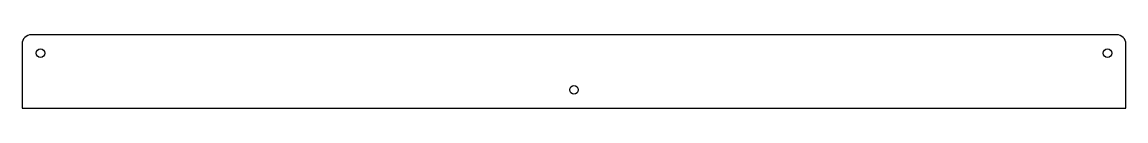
# Model space of a CAD drawing. Extents: x 6 to 292, y -100 to -81.
import ezdxf

# ---------------------------------------------------------------- set-up
doc = ezdxf.new("R2010")
doc.units = 0
doc.layers.add('BLACK', color=7, linetype='CONTINUOUS')

msp = doc.modelspace()

# ---------------------------------------------------------------- linework, layer by layer
at = {"layer": 'BLACK', "linetype": 'CONTINUOUS'}
for p, q in [((289.322, -81.4387), (8.81062, -81.4387)), ((6.42937, -83.82), (6.42937, -100.489)), ((291.703, -100.489), (291.703, -83.82)), ((6.42937, -100.489), (291.703, -100.489))]:
    msp.add_line(p, q, dxfattribs=at)
at = {"layer": 'BLACK'}
for centre in [(11.1919, -86.2013), (286.941, -86.2013), (149.066, -95.7262)]:
    msp.add_circle(centre, 1.1, dxfattribs=at)
for centre, start, end in [((8.81062, -83.82), 90, 180), ((289.322, -83.82), 0, 90)]:
    msp.add_arc(centre, 2.38125, start, end, dxfattribs=at)

doc.saveas('drawing.dxf')
